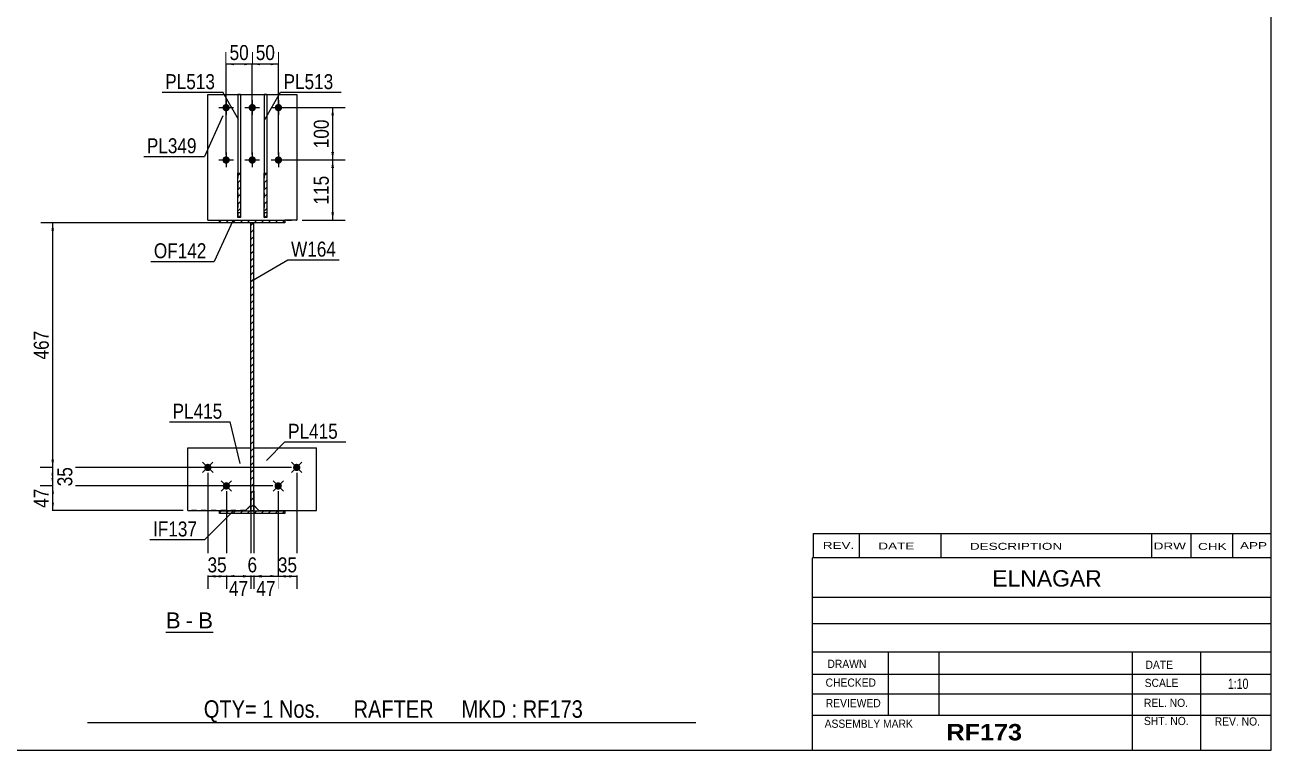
# Model space of a CAD drawing. Header units: millimetres. Extents: x -35 to 368, y -200 to 77.
# Drawn here: x 129.7 to 367.8, y -199.8 to -61.3 of the extents above; entities that cross this region are included whole.
import ezdxf

# ---------------------------------------------------------------- set-up
doc = ezdxf.new("R2010")
doc.units = ezdxf.units.MM
doc.linetypes.add('DXK_LINE_DOT1', pattern=[1.8814, 0.9407, -0.9407])
doc.styles.add('Arial', font='ARIAL.TTF', dxfattribs={"height": 0.2})
doc.styles.add('Arial Bold', font='ARIALBD.TTF', dxfattribs={"height": 0.2})
doc.styles.add('Arial Narrow', font='ARIALN.TTF', dxfattribs={"height": 0.2})

# ---------------------------------------------------------------- blocks, each defined once
blk = doc.blocks.new('Unknown-627303242-1210')
at = {"color": 5, "linetype": 'Continuous'}
for p, q in [((367.77, -199.77), (367.77, 77.23)), ((-32.23, -199.77), (367.77, -199.77))]:
    blk.add_line(p, q, dxfattribs=at)
blk = doc.blocks.new('Unknown-627303242-15 - 1230')
at = {"color": 7, "linetype": 'Continuous'}
blk.add_line((156.6, -177.28), (165.63, -177.28), dxfattribs=at)
at = {"color": 0, "linetype": 'Continuous'}
blk.add_wipeout([(159.44, -176.53), (159.44, -173.33), (156.6, -173.33), (156.6, -176.53)], dxfattribs=at)
blk.add_wipeout([(161.82, -176.53), (161.82, -173.33), (160.4, -173.33), (160.4, -176.53)], dxfattribs=at)
at = {"color": 96, "linetype": 'Continuous', "style": 'Arial'}
blk.add_text('B', height=3.06, dxfattribs=at).set_placement((156.6, -176.53))
at = {"color": 0, "linetype": 'Continuous'}
blk.add_wipeout([(165.63, -176.53), (165.63, -173.33), (162.78, -173.33), (162.78, -176.53)], dxfattribs=at)
at = {"color": 96, "linetype": 'Continuous', "style": 'Arial'}
for s, p in [('B', (162.78, -176.53)), ('-', (160.4, -176.53))]:
    blk.add_text(s, height=3.06, dxfattribs=at).set_placement(p)
blk = doc.blocks.new('Bolt-627303242-1239 - 1230')
at = {"linetype": 'Continuous'}
for points in [[(165.13, -145.3), (165.22, -145.41), (165.29, -145.54), (165.33, -145.69), (165.34, -145.83), (165.31, -145.98), (165.26, -146.11), (165.18, -146.24), (165.08, -146.34), (164.96, -146.42), (164.82, -146.47), (164.67, -146.5), (164.53, -146.49), (164.39, -146.45), (164.26, -146.38), (164.14, -146.29), (164.05, -146.18), (163.98, -146.05), (163.94, -145.91), (163.94, -145.76), (163.96, -145.62), (164.01, -145.48), (164.09, -145.36), (164.19, -145.25), (164.32, -145.17), (164.45, -145.12), (164.6, -145.1), (164.74, -145.1), (164.89, -145.14), (165.02, -145.21)], [(168.67, -148.83), (168.77, -148.94), (168.83, -149.07), (168.87, -149.21), (168.88, -149.36), (168.86, -149.5), (168.8, -149.64), (168.73, -149.76), (168.62, -149.87), (168.5, -149.95), (168.36, -150), (168.22, -150.02), (168.07, -150.02), (167.93, -149.98), (167.8, -149.91), (167.69, -149.82), (167.59, -149.71), (167.53, -149.58), (167.49, -149.43), (167.48, -149.29), (167.5, -149.14), (167.56, -149.01), (167.63, -148.88), (167.74, -148.78), (167.86, -148.7), (168, -148.65), (168.14, -148.62), (168.29, -148.63), (168.43, -148.67), (168.56, -148.74)]]:
    blk.add_hatch(color=3, dxfattribs=at).paths.add_polyline_path(points)
at = {"color": 3, "linetype": 'Continuous'}
for p, q in [((163.64, -144.81), (165.63, -146.78)), ((163.65, -146.79), (165.62, -144.8)), ((167.19, -150.32), (169.17, -148.33)), ((167.19, -148.34), (169.17, -150.31))]:
    blk.add_line(p, q, dxfattribs=at)
blk = doc.blocks.new('Bolt-627303242-1240 - 1230')
at = {"linetype": 'Continuous'}
for points in [[(182.12, -146.29), (182, -146.38), (181.87, -146.45), (181.73, -146.49), (181.59, -146.5), (181.44, -146.47), (181.3, -146.42), (181.18, -146.34), (181.08, -146.24), (181, -146.11), (180.95, -145.98), (180.92, -145.83), (180.93, -145.69), (180.97, -145.54), (181.04, -145.41), (181.13, -145.3), (181.24, -145.21), (181.37, -145.14), (181.52, -145.1), (181.66, -145.1), (181.81, -145.12), (181.94, -145.17), (182.07, -145.25), (182.17, -145.36), (182.25, -145.48), (182.3, -145.62), (182.32, -145.76), (182.32, -145.91), (182.28, -146.05), (182.21, -146.18)], [(178.57, -149.82), (178.46, -149.91), (178.33, -149.98), (178.19, -150.02), (178.04, -150.02), (177.9, -150), (177.76, -149.95), (177.64, -149.87), (177.53, -149.76), (177.46, -149.64), (177.4, -149.5), (177.38, -149.36), (177.39, -149.21), (177.43, -149.07), (177.49, -148.94), (177.59, -148.83), (177.7, -148.74), (177.83, -148.67), (177.97, -148.63), (178.12, -148.62), (178.26, -148.65), (178.4, -148.7), (178.52, -148.78), (178.63, -148.88), (178.7, -149.01), (178.76, -149.14), (178.78, -149.29), (178.77, -149.43), (178.73, -149.58), (178.67, -149.71)]]:
    blk.add_hatch(color=3, dxfattribs=at).paths.add_polyline_path(points)
at = {"color": 3, "linetype": 'Continuous'}
for p, q in [((182.62, -144.81), (180.63, -146.78)), ((180.64, -144.8), (182.61, -146.79)), ((177.09, -148.33), (179.07, -150.32)), ((179.07, -148.34), (177.09, -150.31))]:
    blk.add_line(p, q, dxfattribs=at)
blk = doc.blocks.new('Part-627303242-1333 - 1230')
at = {"color": 2, "linetype": 'Continuous'}
for p, q in [((160.85, -142.02), (172.85, -142.02)), ((160.85, -154.02), (160.85, -142.02)), ((172.85, -153.02), (172.85, -142.02)), ((160.85, -154.02), (171.85, -154.02)), ((171.85, -154.02), (172.85, -153.02)), ((171.85, -154.02), (171.85, -154.02))]:
    blk.add_line(p, q, dxfattribs=at)
at = {"color": 7, "linetype": 'DXK_LINE_DOT1'}
for p, q in [((160.85, -142.02), (172.85, -142.02)), ((171.85, -154.02), (160.85, -154.02)), ((171.85, -154.02), (172.85, -153.02))]:
    blk.add_line(p, q, dxfattribs=at)
blk = doc.blocks.new('Bolt-627303242-1285 - 1230')
at = {"linetype": 'Continuous'}
for points in [[(168.83, -77.07), (168.81, -77.22), (168.77, -77.36), (168.7, -77.48), (168.6, -77.59), (168.48, -77.68), (168.35, -77.74), (168.2, -77.77), (168.06, -77.77), (167.91, -77.74), (167.78, -77.68), (167.66, -77.59), (167.56, -77.48), (167.49, -77.36), (167.45, -77.22), (167.43, -77.07), (167.45, -76.93), (167.49, -76.79), (167.56, -76.66), (167.66, -76.55), (167.78, -76.47), (167.91, -76.41), (168.06, -76.38), (168.2, -76.38), (168.35, -76.41), (168.48, -76.47), (168.6, -76.55), (168.7, -76.66), (168.77, -76.79), (168.81, -76.93)], [(173.83, -77.07), (173.81, -77.22), (173.77, -77.36), (173.7, -77.48), (173.6, -77.59), (173.48, -77.68), (173.35, -77.74), (173.2, -77.77), (173.06, -77.77), (172.91, -77.74), (172.78, -77.68), (172.66, -77.59), (172.56, -77.48), (172.49, -77.36), (172.45, -77.22), (172.43, -77.07), (172.45, -76.93), (172.49, -76.79), (172.56, -76.66), (172.66, -76.55), (172.78, -76.47), (172.91, -76.41), (173.06, -76.38), (173.2, -76.38), (173.35, -76.41), (173.48, -76.47), (173.6, -76.55), (173.7, -76.66), (173.77, -76.79), (173.81, -76.93)], [(178.83, -77.07), (178.81, -77.22), (178.77, -77.36), (178.7, -77.48), (178.6, -77.59), (178.48, -77.68), (178.35, -77.74), (178.2, -77.77), (178.06, -77.77), (177.91, -77.74), (177.78, -77.68), (177.66, -77.59), (177.56, -77.48), (177.49, -77.36), (177.45, -77.22), (177.43, -77.07), (177.45, -76.93), (177.49, -76.79), (177.56, -76.66), (177.66, -76.55), (177.78, -76.47), (177.91, -76.41), (178.06, -76.38), (178.2, -76.38), (178.35, -76.41), (178.48, -76.47), (178.6, -76.55), (178.7, -76.66), (178.77, -76.79), (178.81, -76.93)], [(168.83, -87.07), (168.81, -87.22), (168.77, -87.36), (168.7, -87.48), (168.6, -87.59), (168.48, -87.68), (168.35, -87.74), (168.2, -87.77), (168.06, -87.77), (167.91, -87.74), (167.78, -87.68), (167.66, -87.59), (167.56, -87.48), (167.49, -87.36), (167.45, -87.22), (167.43, -87.07), (167.45, -86.93), (167.49, -86.79), (167.56, -86.66), (167.66, -86.55), (167.78, -86.47), (167.91, -86.41), (168.06, -86.38), (168.2, -86.38), (168.35, -86.41), (168.48, -86.47), (168.6, -86.55), (168.7, -86.66), (168.77, -86.79), (168.81, -86.93)], [(173.83, -87.07), (173.81, -87.22), (173.77, -87.36), (173.7, -87.48), (173.6, -87.59), (173.48, -87.68), (173.35, -87.74), (173.2, -87.77), (173.06, -87.77), (172.91, -87.74), (172.78, -87.68), (172.66, -87.59), (172.56, -87.48), (172.49, -87.36), (172.45, -87.22), (172.43, -87.07), (172.45, -86.93), (172.49, -86.79), (172.56, -86.66), (172.66, -86.55), (172.78, -86.47), (172.91, -86.41), (173.06, -86.38), (173.2, -86.38), (173.35, -86.41), (173.48, -86.47), (173.6, -86.55), (173.7, -86.66), (173.77, -86.79), (173.81, -86.93)], [(178.83, -87.07), (178.81, -87.22), (178.77, -87.36), (178.7, -87.48), (178.6, -87.59), (178.48, -87.68), (178.35, -87.74), (178.2, -87.77), (178.06, -87.77), (177.91, -87.74), (177.78, -87.68), (177.66, -87.59), (177.56, -87.48), (177.49, -87.36), (177.45, -87.22), (177.43, -87.07), (177.45, -86.93), (177.49, -86.79), (177.56, -86.66), (177.66, -86.55), (177.78, -86.47), (177.91, -86.41), (178.06, -86.38), (178.2, -86.38), (178.35, -86.41), (178.48, -86.47), (178.6, -86.55), (178.7, -86.66), (178.77, -86.79), (178.81, -86.93)]]:
    blk.add_hatch(color=3, dxfattribs=at).paths.add_polyline_path(points)
at = {"color": 3, "linetype": 'Continuous'}
for p, q in [((168.13, -75.67), (168.13, -78.47)), ((173.13, -75.67), (173.13, -78.47)), ((178.13, -75.67), (178.13, -78.47)), ((166.73, -77.07), (169.53, -77.07)), ((171.73, -77.07), (174.53, -77.07)), ((176.73, -77.07), (179.53, -77.07)), ((168.13, -85.67), (168.13, -88.47)), ((173.13, -85.67), (173.13, -88.47)), ((178.13, -85.67), (178.13, -88.47)), ((166.73, -87.07), (169.53, -87.07)), ((171.73, -87.07), (174.53, -87.07)), ((176.73, -87.07), (179.53, -87.07))]:
    blk.add_line(p, q, dxfattribs=at)
blk = doc.blocks.new('Part-627303242-1306 - 1230')
at = {"linetype": 'Continuous'}
h = blk.add_hatch(dxfattribs=at)
h.set_pattern_fill('', scale=0.3, style=0, pattern_type=0)
h.set_pattern_definition([(45, (173.38005, -99.0732), (-0.67352, 0.67352), [])])
h.paths.add_polyline_path([(173.38, -154.07), (173.38, -99.07), (172.88, -99.07), (172.88, -154.07)])
at = {"color": 2, "linetype": 'Continuous'}
for p, q in [((172.88, -154.07), (172.88, -99.07)), ((172.88, -99.07), (173.38, -99.07)), ((173.38, -99.07), (173.38, -154.07)), ((173.38, -154.07), (172.88, -154.07))]:
    blk.add_line(p, q, dxfattribs=at)
blk = doc.blocks.new('Part-627303242-1338 - 1230')
at = {"color": 2, "linetype": 'Continuous'}
for p, q in [((173.41, -142.02), (185.41, -142.02)), ((173.41, -153.02), (173.41, -142.02)), ((185.41, -154.02), (185.41, -142.02)), ((173.41, -153.02), (174.41, -154.02)), ((174.41, -154.02), (185.41, -154.02)), ((174.41, -154.02), (174.41, -154.02))]:
    blk.add_line(p, q, dxfattribs=at)
at = {"color": 7, "linetype": 'DXK_LINE_DOT1'}
for p, q in [((173.41, -142.02), (185.41, -142.02)), ((174.41, -154.02), (173.41, -153.02)), ((174.41, -154.02), (185.41, -154.02))]:
    blk.add_line(p, q, dxfattribs=at)
blk = doc.blocks.new('Part-627303242-1360 - 1230')
at = {"linetype": 'Continuous'}
h = blk.add_hatch(dxfattribs=at)
h.set_pattern_fill('', scale=0.3, style=0, pattern_type=0)
h.set_pattern_definition([(45, (179.38005, -154.0735), (-0.67352, 0.67352), [])])
h.paths.add_polyline_path([(179.38, -154.57), (179.38, -154.07), (166.88, -154.07), (166.88, -154.57)])
at = {"color": 2, "linetype": 'Continuous'}
for p, q in [((166.88, -154.07), (166.88, -154.07)), ((166.88, -154.57), (166.88, -154.07)), ((166.88, -154.07), (179.38, -154.07)), ((166.88, -154.57), (166.88, -154.57)), ((179.38, -154.57), (166.88, -154.57)), ((179.38, -154.07), (179.38, -154.07)), ((179.38, -154.07), (179.38, -154.57)), ((179.38, -154.57), (179.38, -154.57))]:
    blk.add_line(p, q, dxfattribs=at)
blk = doc.blocks.new('Part-627303242-1373 - 1230')
at = {"color": 2, "linetype": 'Continuous'}
for p, q in [((164.63, -98.57), (164.63, -74.57)), ((164.63, -74.57), (181.63, -74.57)), ((181.63, -74.57), (181.63, -98.57)), ((164.63, -98.57), (164.63, -98.57)), ((164.63, -98.57), (166.88, -98.57)), ((181.63, -98.57), (179.38, -98.57)), ((181.63, -98.57), (181.63, -98.57))]:
    blk.add_line(p, q, dxfattribs=at)
at = {"color": 7, "linetype": 'DXK_LINE_DOT1'}
for p, q in [((164.63, -74.57), (181.63, -74.57)), ((164.63, -98.57), (164.63, -98.57)), ((164.63, -98.57), (181.63, -98.57)), ((181.63, -98.57), (181.63, -98.57))]:
    blk.add_line(p, q, dxfattribs=at)
blk = doc.blocks.new('Part-627303242-1405 - 1230')
at = {"linetype": 'Continuous'}
h = blk.add_hatch(dxfattribs=at)
h.set_pattern_fill('', scale=0.3, style=0, pattern_type=0)
h.set_pattern_definition([(45, (179.38005, -98.5732), (-0.67352, 0.67352), [])])
h.paths.add_polyline_path([(179.38, -99.07), (179.38, -98.57), (166.88, -98.57), (166.88, -99.07)])
at = {"color": 2, "linetype": 'Continuous'}
for p, q in [((166.88, -99.07), (166.88, -98.57)), ((166.88, -98.57), (179.38, -98.57)), ((179.38, -99.07), (166.88, -99.07)), ((179.38, -98.57), (179.38, -99.07))]:
    blk.add_line(p, q, dxfattribs=at)
blk = doc.blocks.new('Part-627303242-1441 - 1230')
at = {"linetype": 'Continuous'}
h = blk.add_hatch(dxfattribs=at)
h.set_pattern_fill('', scale=0.3, style=0, pattern_type=0)
h.set_pattern_definition([(45, (175.88005, -89.5831), (-0.67352, 0.67352), [])])
h.paths.add_polyline_path([(175.88, -98.07), (175.88, -89.58), (175.38, -89.58), (175.38, -98.07)])
at = {"color": 2, "linetype": 'Continuous'}
for p, q in [((175.88, -74.57), (175.38, -74.57)), ((175.38, -74.57), (175.38, -89.58)), ((175.88, -74.57), (175.88, -89.58)), ((175.38, -98.07), (175.38, -89.58)), ((175.38, -89.58), (175.88, -89.58)), ((175.88, -89.58), (175.88, -98.07)), ((175.38, -98.07), (175.38, -98.07)), ((175.88, -98.07), (175.38, -98.07)), ((175.88, -98.07), (175.88, -98.07))]:
    blk.add_line(p, q, dxfattribs=at)
at = {"color": 7, "linetype": 'DXK_LINE_DOT1'}
for p, q in [((175.38, -89.58), (175.38, -98.07)), ((175.88, -89.58), (175.88, -98.07)), ((175.38, -97.07), (175.88, -97.07)), ((175.88, -98.07), (175.38, -98.07))]:
    blk.add_line(p, q, dxfattribs=at)
blk = doc.blocks.new('Part-627303242-1442 - 1230')
at = {"linetype": 'Continuous'}
h = blk.add_hatch(dxfattribs=at)
h.set_pattern_fill('', scale=0.3, style=0, pattern_type=0)
h.set_pattern_definition([(45, (170.88005, -89.5831), (-0.67352, 0.67352), [])])
h.paths.add_polyline_path([(170.88, -98.07), (170.88, -89.58), (170.38, -89.58), (170.38, -98.07)])
at = {"color": 2, "linetype": 'Continuous'}
for p, q in [((170.88, -74.57), (170.38, -74.57)), ((170.38, -74.57), (170.38, -89.58)), ((170.88, -74.57), (170.88, -89.58)), ((170.38, -98.07), (170.38, -89.58)), ((170.38, -89.58), (170.88, -89.58)), ((170.88, -89.58), (170.88, -98.07)), ((170.38, -98.07), (170.38, -98.07)), ((170.88, -98.07), (170.38, -98.07)), ((170.88, -98.07), (170.88, -98.07))]:
    blk.add_line(p, q, dxfattribs=at)
at = {"color": 7, "linetype": 'DXK_LINE_DOT1'}
for p, q in [((170.38, -89.58), (170.38, -98.07)), ((170.88, -89.58), (170.88, -98.07)), ((170.38, -97.07), (170.88, -97.07)), ((170.88, -98.07), (170.38, -98.07))]:
    blk.add_line(p, q, dxfattribs=at)
blk = doc.blocks.new('StraightDimension-627303242-7804 - 1230')
at = {"linetype": 'Continuous'}
for points in [[(134.75, -150.82), (135, -149.32), (135.25, -150.82)], [(135.25, -152.54), (135, -154.04), (134.75, -152.54)]]:
    blk.add_hatch(color=7, dxfattribs=at).paths.add_polyline_path(points)
at = {"color": 7, "linetype": 'Continuous'}
for p, q in [((177.08, -149.32), (132.75, -149.32)), ((135, -154.04), (135, -149.32)), ((159.9, -154.04), (132.75, -154.04))]:
    blk.add_line(p, q, dxfattribs=at)
at = {"color": 0}
blk.add_wipeout([(134.85, -149.26), (130.65, -149.26), (130.65, -154.11), (134.85, -154.11)], dxfattribs=at)
at = {"color": 3, "style": 'Arial Narrow'}
blk.add_text('47', height=2.863, rotation=90.0002, dxfattribs=at).set_placement((134.25, -153.51))
blk = doc.blocks.new('StraightDimension-627303242-6723 - 1230')
at = {"linetype": 'Continuous'}
for points in [[(188.24, -78.57), (188.49, -77.07), (188.74, -78.57)], [(188.74, -85.57), (188.49, -87.07), (188.24, -85.57)]]:
    blk.add_hatch(color=7, dxfattribs=at).paths.add_polyline_path(points)
at = {"color": 7, "linetype": 'Continuous'}
for p, q in [((179.13, -77.07), (190.89, -77.07)), ((188.49, -87.07), (188.49, -77.07)), ((179.13, -87.07), (190.89, -87.07))]:
    blk.add_line(p, q, dxfattribs=at)
at = {"color": 0}
blk.add_wipeout([(188.34, -78.73), (184.14, -78.73), (184.14, -85.42), (188.34, -85.42)], dxfattribs=at)
at = {"color": 3, "style": 'Arial Narrow'}
blk.add_text('100', height=2.863, rotation=90.0002, dxfattribs=at).set_placement((187.74, -84.82))
blk = doc.blocks.new('StraightDimension-627303242-6724 - 1230')
at = {"linetype": 'Continuous'}
for points in [[(188.24, -88.57), (188.49, -87.07), (188.74, -88.57)], [(188.74, -97.07), (188.49, -98.57), (188.24, -97.07)]]:
    blk.add_hatch(color=7, dxfattribs=at).paths.add_polyline_path(points)
at = {"color": 7, "linetype": 'Continuous'}
for p, q in [((179.13, -87.07), (190.89, -87.07)), ((188.49, -98.57), (188.49, -87.07)), ((182.63, -98.57), (190.89, -98.57))]:
    blk.add_line(p, q, dxfattribs=at)
at = {"color": 0}
blk.add_wipeout([(188.34, -89.48), (184.14, -89.48), (184.14, -96.17), (188.34, -96.17)], dxfattribs=at)
at = {"color": 3, "style": 'Arial Narrow'}
blk.add_text('115', height=2.863, rotation=90.0002, dxfattribs=at).set_placement((187.74, -95.57))
blk = doc.blocks.new('StraightDimension-627303242-6715 - 1230')
at = {"linetype": 'Continuous'}
for points in [[(169.68, -166.83), (168.18, -166.58), (169.68, -166.33)], [(171.35, -166.33), (172.85, -166.58), (171.35, -166.83)]]:
    blk.add_hatch(color=7, dxfattribs=at).paths.add_polyline_path(points)
at = {"color": 7, "linetype": 'Continuous'}
for p, q in [((168.18, -150.32), (168.18, -168.83)), ((172.85, -150.32), (172.85, -168.83)), ((168.18, -166.58), (172.85, -166.58))]:
    blk.add_line(p, q, dxfattribs=at)
at = {"color": 0}
blk.add_wipeout([(172.94, -170.93), (172.94, -166.73), (168.09, -166.73), (168.09, -170.93)], dxfattribs=at)
at = {"color": 3, "style": 'Arial Narrow'}
blk.add_text('47', height=2.863, dxfattribs=at).set_placement((168.69, -170.33))
blk = doc.blocks.new('StraightDimension-627303242-6712 - 1230')
at = {"linetype": 'Continuous'}
for points in [[(179.58, -166.83), (178.08, -166.58), (179.58, -166.33)], [(180.12, -166.33), (181.62, -166.58), (180.12, -166.83)]]:
    blk.add_hatch(color=7, dxfattribs=at).paths.add_polyline_path(points)
at = {"color": 7, "linetype": 'Continuous'}
for p, q in [((181.62, -146.8), (181.62, -168.98)), ((178.08, -150.32), (178.08, -168.98)), ((178.08, -166.58), (181.62, -166.58))]:
    blk.add_line(p, q, dxfattribs=at)
at = {"color": 0}
blk.add_wipeout([(182.28, -166.43), (182.28, -162.23), (177.42, -162.23), (177.42, -166.43)], dxfattribs=at)
at = {"color": 3, "style": 'Arial Narrow'}
blk.add_text('35', height=2.863, dxfattribs=at).set_placement((178.02, -165.83))
blk = doc.blocks.new('StraightDimension-627303242-6713 - 1230')
at = {"linetype": 'Continuous'}
for points in [[(174.91, -166.83), (173.41, -166.58), (174.91, -166.33)], [(176.58, -166.33), (178.08, -166.58), (176.58, -166.83)]]:
    blk.add_hatch(color=7, dxfattribs=at).paths.add_polyline_path(points)
at = {"color": 7, "linetype": 'Continuous'}
for p, q in [((173.41, -150.32), (173.41, -168.83)), ((178.08, -150.32), (178.08, -168.83)), ((173.41, -166.58), (178.08, -166.58))]:
    blk.add_line(p, q, dxfattribs=at)
at = {"color": 0}
blk.add_wipeout([(178.17, -170.93), (178.17, -166.73), (173.32, -166.73), (173.32, -170.93)], dxfattribs=at)
at = {"color": 3, "style": 'Arial Narrow'}
blk.add_text('47', height=2.863, dxfattribs=at).set_placement((173.92, -170.33))
blk = doc.blocks.new('StraightDimension-627303242-6714 - 1230')
at = {"linetype": 'Continuous'}
for points in [[(171.35, -166.33), (172.85, -166.58), (171.35, -166.83)], [(174.91, -166.83), (173.41, -166.58), (174.91, -166.33)]]:
    blk.add_hatch(color=7, dxfattribs=at).paths.add_polyline_path(points)
at = {"color": 7, "linetype": 'Continuous'}
for p, q in [((172.85, -150.32), (172.85, -168.98)), ((173.41, -150.32), (173.41, -168.98)), ((172.85, -166.58), (173.41, -166.58))]:
    blk.add_line(p, q, dxfattribs=at)
at = {"color": 0}
blk.add_wipeout([(174.64, -166.43), (174.64, -162.23), (171.62, -162.23), (171.62, -166.43)], dxfattribs=at)
at = {"color": 3, "style": 'Arial Narrow'}
blk.add_text('6', height=2.86, dxfattribs=at).set_placement((172.22, -165.83))
blk = doc.blocks.new('StraightDimension-627303242-6716 - 1230')
at = {"linetype": 'Continuous'}
for points in [[(166.14, -166.83), (164.64, -166.58), (166.14, -166.33)], [(166.68, -166.33), (168.18, -166.58), (166.68, -166.83)]]:
    blk.add_hatch(color=7, dxfattribs=at).paths.add_polyline_path(points)
at = {"color": 7, "linetype": 'Continuous'}
for p, q in [((164.64, -146.8), (164.64, -168.98)), ((168.18, -150.32), (168.18, -168.98)), ((164.64, -166.58), (168.18, -166.58))]:
    blk.add_line(p, q, dxfattribs=at)
at = {"color": 0}
blk.add_wipeout([(168.84, -166.43), (168.84, -162.23), (163.98, -162.23), (163.98, -166.43)], dxfattribs=at)
at = {"color": 3, "style": 'Arial Narrow'}
blk.add_text('35', height=2.863, dxfattribs=at).set_placement((164.58, -165.83))
blk = doc.blocks.new('StraightDimension-627303242-6720 - 1230')
at = {"linetype": 'Continuous'}
for points in [[(174.63, -68.98), (173.13, -68.73), (174.63, -68.48)], [(176.63, -68.48), (178.13, -68.73), (176.63, -68.98)]]:
    blk.add_hatch(color=7, dxfattribs=at).paths.add_polyline_path(points)
at = {"color": 7, "linetype": 'Continuous'}
for p, q in [((173.13, -86.07), (173.13, -66.48)), ((178.13, -86.07), (178.13, -66.48)), ((173.13, -68.73), (178.13, -68.73))]:
    blk.add_line(p, q, dxfattribs=at)
at = {"color": 0}
blk.add_wipeout([(178.06, -68.58), (178.06, -64.38), (173.2, -64.38), (173.2, -68.58)], dxfattribs=at)
at = {"color": 3, "style": 'Arial Narrow'}
blk.add_text('50', height=2.863, dxfattribs=at).set_placement((173.8, -67.98))
blk = doc.blocks.new('StraightDimension-627303242-6721 - 1230')
at = {"linetype": 'Continuous'}
for points in [[(169.63, -68.98), (168.13, -68.73), (169.63, -68.48)], [(171.63, -68.48), (173.13, -68.73), (171.63, -68.98)]]:
    blk.add_hatch(color=7, dxfattribs=at).paths.add_polyline_path(points)
at = {"color": 7, "linetype": 'Continuous'}
for p, q in [((168.13, -86.07), (168.13, -66.48)), ((173.13, -86.07), (173.13, -66.48)), ((168.13, -68.73), (173.13, -68.73))]:
    blk.add_line(p, q, dxfattribs=at)
at = {"color": 0}
blk.add_wipeout([(173.06, -68.58), (173.06, -64.38), (168.2, -64.38), (168.2, -68.58)], dxfattribs=at)
at = {"color": 3, "style": 'Arial Narrow'}
blk.add_text('50', height=2.863, dxfattribs=at).set_placement((168.8, -67.98))
blk = doc.blocks.new('StraightDimension-627303242-7802 - 1230')
at = {"linetype": 'Continuous'}
for points in [[(134.75, -100.57), (135, -99.07), (135.25, -100.57)], [(135.25, -144.3), (135, -145.8), (134.75, -144.3)]]:
    blk.add_hatch(color=7, dxfattribs=at).paths.add_polyline_path(points)
at = {"color": 7, "linetype": 'Continuous'}
for p, q in [((178.38, -99.07), (132.75, -99.07)), ((135, -145.8), (135, -99.07)), ((180.62, -145.8), (132.75, -145.8))]:
    blk.add_line(p, q, dxfattribs=at)
at = {"color": 0}
blk.add_wipeout([(134.85, -119.09), (130.65, -119.09), (130.65, -125.78), (134.85, -125.78)], dxfattribs=at)
at = {"color": 3, "style": 'Arial Narrow'}
blk.add_text('467', height=2.863, rotation=90.0002, dxfattribs=at).set_placement((134.25, -125.18))
blk = doc.blocks.new('StraightDimension-627303242-7803 - 1230')
at = {"linetype": 'Continuous'}
for points in [[(134.75, -147.3), (135, -145.8), (135.25, -147.3)], [(135.25, -147.82), (135, -149.32), (134.75, -147.82)]]:
    blk.add_hatch(color=7, dxfattribs=at).paths.add_polyline_path(points)
at = {"color": 7, "linetype": 'Continuous'}
for p, q in [((180.62, -145.8), (132.6, -145.8)), ((135, -149.32), (135, -145.8)), ((177.08, -149.32), (132.6, -149.32))]:
    blk.add_line(p, q, dxfattribs=at)
at = {"color": 0}
blk.add_wipeout([(139.35, -145.13), (135.15, -145.13), (135.15, -149.99), (139.35, -149.99)], dxfattribs=at)
at = {"color": 3, "style": 'Arial Narrow'}
blk.add_text('35', height=2.863, rotation=90.0002, dxfattribs=at).set_placement((138.75, -149.39))
blk = doc.blocks.new('CBS_CALLOFF-627303242-10403')
at = {"color": 7, "linetype": 'Continuous'}
blk.add_line((141.65, -194.51), (257.88, -194.52), dxfattribs=at)
at = {"color": 3, "linetype": 'Continuous', "style": 'Arial Narrow'}
blk.add_text('QTY= 1 Nos.      RAFTER     MKD : RF173', height=3.3405, dxfattribs=at).set_placement((163.87, -193.61))
blk = doc.blocks.new('CBS_NAME_BLOG-627303242-10404')
at = {"color": 7, "linetype": 'Continuous'}
for p, q in [((280.17, -163.02), (367.69, -163.02)), ((280.17, -199.73), (280.17, -163.03)), ((280.18, -170.56), (367.69, -170.56)), ((280.25, -175.61), (367.77, -175.61)), ((280.17, -180.99), (367.69, -180.99)), ((294.7, -193.09), (294.7, -180.99)), ((304.38, -193.07), (304.38, -181)), ((341.3, -199.73), (341.3, -181)), ((354.35, -199.73), (354.35, -180.99)), ((280.18, -185.29), (367.77, -185.27)), ((280.17, -189.03), (367.69, -189.03)), ((280.17, -193.08), (367.69, -193.08)), ((280.17, -199.77), (367.77, -199.77))]:
    blk.add_line(p, q, dxfattribs=at)
at = {"color": 3, "linetype": 'Continuous', "style": 'Arial'}
blk.add_text('ELNAGAR', height=3.133, dxfattribs=at).set_placement((314.5, -168.55))
at = {"color": 3, "linetype": 'Continuous'}
for s, height, style, width, p in [('DRAWN', 1.566, 'Arial', 0.9, (283.01, -184.09)), ('DATE', 1.566, 'Arial', 0.9, (343.77, -184.26)), ('CHECKED', 1.566, 'Arial', 0.9, (282.66, -187.67)), ('SCALE', 1.566, 'Arial', 0.9, (343.62, -187.73)), ('1:10', 1.957, 'Arial Narrow', 0.9, (359.51, -188.09)), ('REVIEWED', 1.566, 'Arial', 0.9, (282.69, -191.59)), ('REL. NO.', 1.566, 'Arial', 0.9, (343.48, -191.54)), ('ASSEMBLY MARK', 1.5663, 'Arial', 0.9, (282.48, -195.52)), ('RF173', 3.131, 'Arial Bold', 1.1, (305.75, -197.92)), ('SHT. NO.', 1.566, 'Arial', 0.9, (343.48, -195)), ('REV. NO.', 1.566, 'Arial', 0.9, (357, -195.09))]:
    blk.add_text(s, height=height, dxfattribs=dict(at, style=style, width=width)).set_placement(p)
blk = doc.blocks.new('CBS_REVISION-627303242-10405')
at = {"color": 7, "linetype": 'Continuous'}
for p, q in [((280.26, -158.39), (367.76, -158.39)), ((280.26, -158.39), (280.26, -163.02)), ((289.05, -158.39), (289.05, -163.02)), ((304.65, -158.39), (304.65, -162.96)), ((344.91, -158.39), (344.91, -163.02)), ((352.45, -158.39), (352.45, -163.02)), ((360.4, -158.39), (360.4, -163.02)), ((280.26, -163.02), (367.76, -163.02))]:
    blk.add_line(p, q, dxfattribs=at)
at = {"color": 7, "style": 'Arial Narrow', "width": 1.7}
for s, height, p in [('REV.', 1.326, (282.12, -161.35)), ('DATE', 1.326, (292.74, -161.46)), ('DESCRIPTION', 1.3257, (310.22, -161.52)), ('DRW', 1.326, (345.34, -161.46)), ('CHK', 1.326, (353.82, -161.55)), ('APP', 1.326, (361.83, -161.39))]:
    blk.add_text(s, height=height, dxfattribs=at).set_placement(p)
blk = doc.blocks.new('Mark-627303242-1301 - 1230')
at = {"color": 0}
blk.add_wipeout([(189.13, -105.53), (189.13, -102.53), (180.54, -102.53), (180.54, -105.53)], dxfattribs=at)
blk.add_wipeout([(189.13, -105.53), (189.13, -102.53), (180.54, -102.53), (180.54, -105.53)], dxfattribs=at)
at = {"color": 7, "linetype": 'Continuous'}
for p, q in [((173.02, -110.13), (179.94, -106.13)), ((179.94, -106.13), (189.73, -106.13))]:
    blk.add_line(p, q, dxfattribs=at)
at = {"color": 3, "style": 'Arial Narrow'}
blk.add_text('W164', height=2.863, dxfattribs=at).set_placement((180.54, -105.53))
blk = doc.blocks.new('Mark-627303242-1329 - 1230')
at = {"color": 7, "linetype": 'Continuous'}
blk.add_line((170.83, -145.05), (168.91, -137.09), dxfattribs=at)
at = {"color": 0}
blk.add_wipeout([(167.41, -136.49), (167.41, -133.49), (157.91, -133.49), (157.91, -136.49)], dxfattribs=at)
blk.add_wipeout([(167.41, -136.49), (167.41, -133.49), (157.91, -133.49), (157.91, -136.49)], dxfattribs=at)
at = {"color": 7, "linetype": 'Continuous'}
blk.add_line((157.31, -137.09), (168.91, -137.09), dxfattribs=at)
at = {"color": 3, "style": 'Arial Narrow'}
blk.add_text('PL415', height=2.863, dxfattribs=at).set_placement((157.91, -136.49))
blk = doc.blocks.new('Mark-627303242-1334 - 1230')
at = {"color": 0}
blk.add_wipeout([(189.48, -140.32), (189.48, -137.32), (179.97, -137.32), (179.97, -140.32)], dxfattribs=at)
blk.add_wipeout([(189.48, -140.32), (189.48, -137.32), (179.97, -137.32), (179.97, -140.32)], dxfattribs=at)
at = {"color": 7, "linetype": 'Continuous'}
for p, q in [((175.84, -144.45), (179.37, -140.92)), ((179.37, -140.92), (190.98, -140.92))]:
    blk.add_line(p, q, dxfattribs=at)
at = {"color": 3, "style": 'Arial Narrow'}
blk.add_text('PL415', height=2.863, dxfattribs=at).set_placement((179.97, -140.32))
blk = doc.blocks.new('Mark-627303242-1356 - 1230')
at = {"color": 7, "linetype": 'Continuous'}
blk.add_line((169.41, -154.2), (164.07, -159.58), dxfattribs=at)
at = {"color": 0}
blk.add_wipeout([(162.57, -158.98), (162.57, -155.98), (154.17, -155.98), (154.17, -158.98)], dxfattribs=at)
blk.add_wipeout([(162.57, -158.98), (162.57, -155.98), (154.17, -155.98), (154.17, -158.98)], dxfattribs=at)
at = {"color": 7, "linetype": 'Continuous'}
blk.add_line((153.57, -159.58), (164.07, -159.58), dxfattribs=at)
at = {"color": 3, "style": 'Arial Narrow'}
blk.add_text('IF137', height=2.863, dxfattribs=at).set_placement((154.17, -158.98))
blk = doc.blocks.new('Mark-627303242-1369 - 1230')
at = {"color": 7, "linetype": 'Continuous'}
blk.add_line((167.53, -78.65), (163.99, -86.39), dxfattribs=at)
at = {"color": 0}
blk.add_wipeout([(162.49, -85.79), (162.49, -82.79), (152.99, -82.79), (152.99, -85.79)], dxfattribs=at)
blk.add_wipeout([(162.49, -85.79), (162.49, -82.79), (152.99, -82.79), (152.99, -85.79)], dxfattribs=at)
at = {"color": 7, "linetype": 'Continuous'}
blk.add_line((152.39, -86.39), (163.99, -86.39), dxfattribs=at)
at = {"color": 3, "style": 'Arial Narrow'}
blk.add_text('PL349', height=2.863, dxfattribs=at).set_placement((152.99, -85.79))
blk = doc.blocks.new('Mark-627303242-6623 - 1230')
at = {"color": 7, "linetype": 'Continuous'}
blk.add_line((169.41, -98.7), (165.87, -106.44), dxfattribs=at)
at = {"color": 0}
blk.add_wipeout([(164.37, -105.84), (164.37, -102.84), (154.33, -102.84), (154.33, -105.84)], dxfattribs=at)
blk.add_wipeout([(164.37, -105.84), (164.37, -102.84), (154.33, -102.84), (154.33, -105.84)], dxfattribs=at)
at = {"color": 7, "linetype": 'Continuous'}
blk.add_line((153.73, -106.44), (165.87, -106.44), dxfattribs=at)
at = {"color": 3, "style": 'Arial Narrow'}
blk.add_text('OF142', height=2.863, dxfattribs=at).set_placement((154.33, -105.84))
blk = doc.blocks.new('Mark-627303242-6626 - 1230')
at = {"color": 0}
blk.add_wipeout([(188.61, -73.54), (188.61, -70.54), (179.11, -70.54), (179.11, -73.54)], dxfattribs=at)
blk.add_wipeout([(188.61, -73.54), (188.61, -70.54), (179.11, -70.54), (179.11, -73.54)], dxfattribs=at)
at = {"color": 7, "linetype": 'Continuous'}
for p, q in [((175.51, -79.34), (178.51, -74.14)), ((178.51, -74.14), (190.11, -74.14))]:
    blk.add_line(p, q, dxfattribs=at)
at = {"color": 3, "style": 'Arial Narrow'}
blk.add_text('PL513', height=2.863, dxfattribs=at).set_placement((179.11, -73.54))
blk = doc.blocks.new('Mark-627303242-6629 - 1230')
at = {"color": 7, "linetype": 'Continuous'}
blk.add_line((170.51, -79.34), (167.51, -74.14), dxfattribs=at)
at = {"color": 0}
blk.add_wipeout([(166.01, -73.54), (166.01, -70.54), (156.51, -70.54), (156.51, -73.54)], dxfattribs=at)
blk.add_wipeout([(166.01, -73.54), (166.01, -70.54), (156.51, -70.54), (156.51, -73.54)], dxfattribs=at)
at = {"color": 7, "linetype": 'Continuous'}
blk.add_line((155.91, -74.14), (167.51, -74.14), dxfattribs=at)
at = {"color": 3, "style": 'Arial Narrow'}
blk.add_text('PL513', height=2.863, dxfattribs=at).set_placement((156.51, -73.54))

msp = doc.modelspace()

# ---------------------------------------------------------------- block references
for name in ['Unknown-627303242-1210', 'Part-627303242-1373 - 1230', 'Bolt-627303242-1285 - 1230', 'Part-627303242-1442 - 1230', 'Part-627303242-1441 - 1230', 'Part-627303242-1405 - 1230', 'Part-627303242-1306 - 1230', 'Part-627303242-1333 - 1230', 'Part-627303242-1338 - 1230', 'Bolt-627303242-1239 - 1230', 'Bolt-627303242-1240 - 1230', 'Part-627303242-1360 - 1230', 'CBS_REVISION-627303242-10405', 'CBS_NAME_BLOG-627303242-10404', 'CBS_CALLOFF-627303242-10403']:
    msp.add_blockref(name, (0, 0))

# ---------------------------------------------------------------- next in the draw order: block references
for name in ['StraightDimension-627303242-6723 - 1230', 'StraightDimension-627303242-7804 - 1230', 'Unknown-627303242-15 - 1230']:
    msp.add_blockref(name, (0, 0))

# ---------------------------------------------------------------- next in the draw order: block references
for name in ['StraightDimension-627303242-6724 - 1230', 'StraightDimension-627303242-6712 - 1230', 'StraightDimension-627303242-6715 - 1230']:
    msp.add_blockref(name, (0, 0))

# ---------------------------------------------------------------- next in the draw order: block references
for name in ['StraightDimension-627303242-6720 - 1230', 'StraightDimension-627303242-6716 - 1230', 'StraightDimension-627303242-6713 - 1230']:
    msp.add_blockref(name, (0, 0))

# ---------------------------------------------------------------- next in the draw order: block references
for name in ['StraightDimension-627303242-6721 - 1230', 'Mark-627303242-6626 - 1230', 'StraightDimension-627303242-7802 - 1230', 'StraightDimension-627303242-6714 - 1230', 'Mark-627303242-1356 - 1230']:
    msp.add_blockref(name, (0, 0))

# ---------------------------------------------------------------- next in the draw order: block references
for name in ['Mark-627303242-1369 - 1230', 'Mark-627303242-6623 - 1230', 'Mark-627303242-1301 - 1230', 'StraightDimension-627303242-7803 - 1230']:
    msp.add_blockref(name, (0, 0))

# ---------------------------------------------------------------- next in the draw order: block references
for name in ['Mark-627303242-6629 - 1230', 'Mark-627303242-1329 - 1230', 'Mark-627303242-1334 - 1230']:
    msp.add_blockref(name, (0, 0))

doc.saveas('drawing.dxf')
